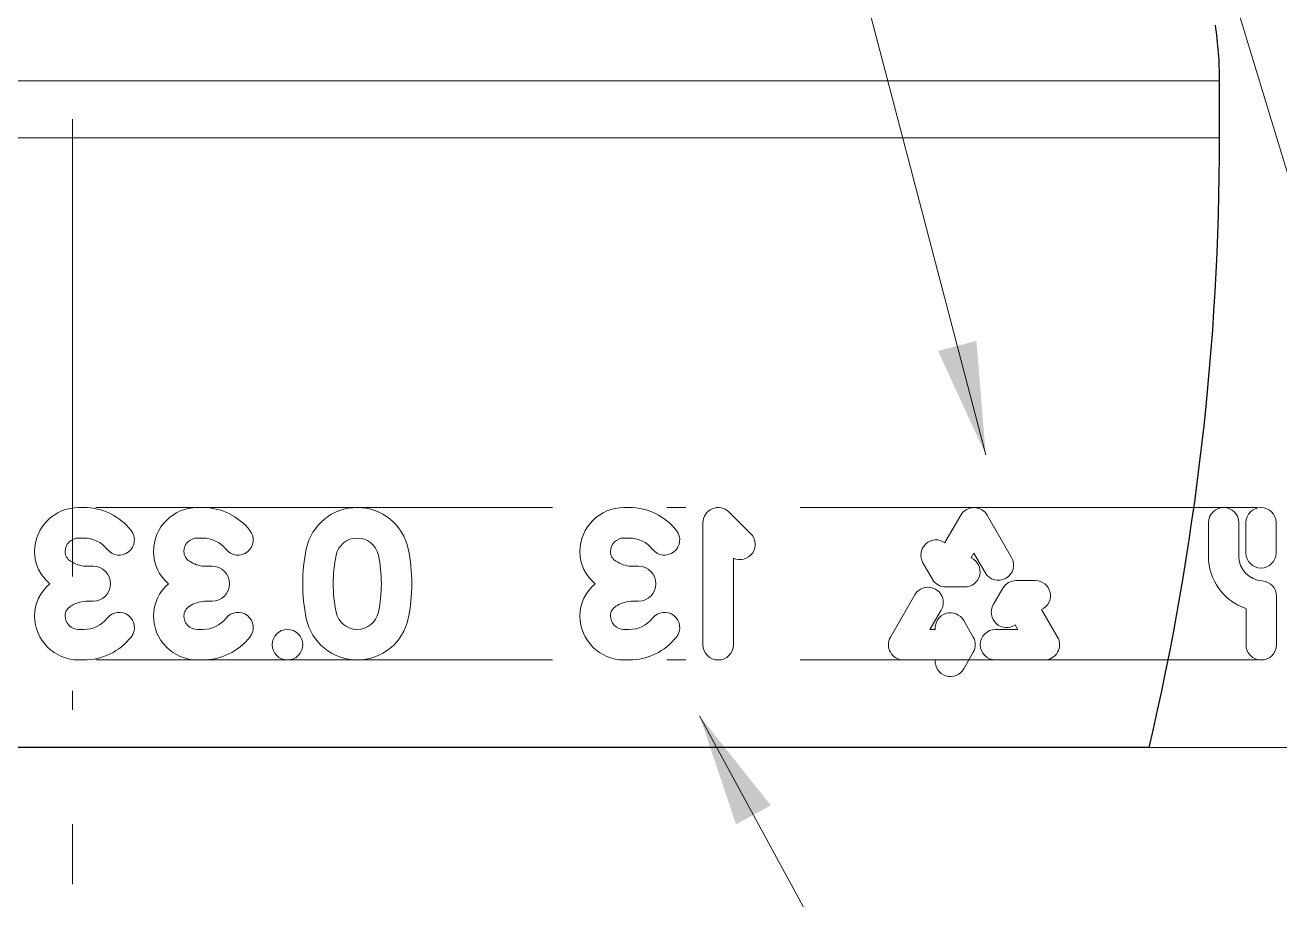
# Model space of a CAD drawing. Extents: x 0 to 297, y 0 to 420.
# Drawn here: x 226.28 to 259.23, y 117.67 to 140.63 of the extents above; entities that cross this region are included whole.
import ezdxf

# ---------------------------------------------------------------- set-up
doc = ezdxf.new("R2010")
doc.units = 0
doc.linetypes.add('DASHDOT', pattern=[18.5, 12, -3, 0.5, -3])

msp = doc.modelspace()

# ---------------------------------------------------------------- linework, layer by layer
at = {"color": 7, "linetype": 'DASHDOT', "lineweight": 13}
for p, q in [((227.526, 193.656), (227.526, 118.083)), ((191.138, 127.965), (267.002, 127.965)), ((191.138, 123.965), (267.002, 123.965))]:
    msp.add_line(p, q, dxfattribs=at)
at = {"color": 7, "lineweight": 13}
for p, q in [((257.651, 139.165), (213.083, 139.165)), ((257.651, 137.665), (213.083, 137.665))]:
    msp.add_line(p, q, dxfattribs=at)
at = {"color": 7, "lineweight": 30, "ltscale": 0.0375}
msp.add_line((257.651, 137.665), (257.651, 139.165), dxfattribs=at)
at = {"color": 7, "lineweight": 13, "ltscale": 0.003409}
for p, q in [((227.827, 127.965), (227.691, 127.965)), ((230.947, 127.965), (230.811, 127.965)), ((242.147, 127.965), (242.011, 127.965)), ((227.827, 127.165), (227.691, 127.165)), ((230.947, 127.165), (230.811, 127.165)), ((242.147, 127.165), (242.011, 127.165)), ((227.827, 124.765), (227.691, 124.765)), ((230.947, 124.765), (230.811, 124.765)), ((242.147, 124.765), (242.011, 124.765)), ((227.827, 123.965), (227.691, 123.965)), ((230.947, 123.965), (230.811, 123.965)), ((242.147, 123.965), (242.011, 123.965))]:
    msp.add_line(p, q, dxfattribs=at)
at = {"color": 7, "lineweight": 13, "ltscale": 0.020099}
msp.add_line((244.765, 127.849), (245.337, 127.284), dxfattribs=at)
at = {"color": 7, "lineweight": 13, "ltscale": 0.08}
msp.add_line((244.084, 124.364), (244.084, 127.564), dxfattribs=at)
at = {"color": 7, "lineweight": 13, "ltscale": 0.020837}
for p, q in [((250.854, 127.765), (250.437, 127.043)), ((253.395, 124.565), (252.978, 125.287)), ((249.353, 123.965), (250.187, 123.965))]:
    msp.add_line(p, q, dxfattribs=at)
at = {"color": 7, "lineweight": 13, "ltscale": 0.032004}
for p, q in [((251.547, 127.765), (252.187, 126.657)), ((249.007, 124.565), (249.647, 125.674)), ((253.048, 123.965), (251.768, 123.965))]:
    msp.add_line(p, q, dxfattribs=at)
at = {"color": 7, "lineweight": 13, "ltscale": 0.021862}
for p, q in [((257.358, 126.69), (257.358, 127.564)), ((258.158, 126.69), (258.158, 127.564))]:
    msp.add_line(p, q, dxfattribs=at)
at = {"color": 7, "lineweight": 13, "ltscale": 0.019932}
for p, q in [((258.343, 126.772), (258.343, 127.569)), ((259.134, 126.772), (259.134, 127.569))]:
    msp.add_line(p, q, dxfattribs=at)
at = {"color": 7, "lineweight": 13, "ltscale": 0.001324}
for p, q in [((227.481, 126.556), (227.527, 126.53)), ((230.601, 126.556), (230.647, 126.53)), ((241.801, 126.556), (241.846, 126.53)), ((227.481, 125.374), (227.527, 125.4)), ((230.601, 125.374), (230.647, 125.4)), ((241.801, 125.374), (241.846, 125.4))]:
    msp.add_line(p, q, dxfattribs=at)
at = {"color": 7, "lineweight": 13, "ltscale": 0.056864}
msp.add_line((244.884, 126.639), (244.884, 124.364), dxfattribs=at)
at = {"color": 7, "lineweight": 13, "ltscale": 0.003517}
for p, q in [((251.201, 126.765), (251.13, 126.643)), ((252.355, 124.765), (252.285, 124.887)), ((250.046, 124.765), (250.187, 124.765))]:
    msp.add_line(p, q, dxfattribs=at)
at = {"color": 7, "lineweight": 13, "ltscale": 0.014683}
for p, q in [((251.201, 126.765), (251.494, 126.257)), ((250.046, 124.765), (250.34, 125.274)), ((252.355, 124.765), (251.768, 124.765))]:
    msp.add_line(p, q, dxfattribs=at)
at = {"color": 7, "lineweight": 13, "ltscale": 0.003671}
for p, q in [((227.926, 126.423), (228.072, 126.423)), ((231.046, 126.423), (231.193, 126.423)), ((242.245, 126.423), (242.392, 126.423)), ((227.926, 125.507), (228.072, 125.507)), ((231.046, 125.507), (231.193, 125.507)), ((242.245, 125.507), (242.392, 125.507))]:
    msp.add_line(p, q, dxfattribs=at)
at = {"color": 7, "lineweight": 13, "ltscale": 0.012577}
for p, q in [((250.113, 126.081), (249.861, 126.516)), ((250.459, 125.881), (250.962, 125.88)), ((252.306, 126.049), (252.809, 126.05)), ((251.961, 125.85), (251.708, 125.415)), ((251.183, 124.565), (250.932, 125.001)), ((251.183, 124.166), (250.932, 123.73))]:
    msp.add_line(p, q, dxfattribs=at)
at = {"color": 7, "lineweight": 13, "ltscale": 0.031869}
msp.add_line((259.145, 125.639), (259.145, 124.364), dxfattribs=at)
at = {"color": 7, "lineweight": 13, "ltscale": 0.023735}
msp.add_line((258.345, 125.314), (258.345, 124.364), dxfattribs=at)
at = {"color": 7, "lineweight": 30}
msp.add_line((255.801, 121.665), (199.251, 121.665), dxfattribs=at)
at = {"color": 5, "lineweight": 13, "ltscale": 0.455824}
msp.add_line((255.801, 121.665), (274.034, 121.665), dxfattribs=at)
at = {"color": 7, "lineweight": 13}
for points in [[(261.726, 129.206), (247.161, 177.061), (213.123, 177.061)], [(251.511, 129.349), (241.751, 166.567), (207.899, 166.567)], [(243.998, 122.495), (256.759, 99.036), (229.532, 99.036)]]:
    msp.add_lwpolyline(points, dxfattribs=at)
msp.add_circle((233.175, 124.365), 0.4, dxfattribs=at)
at = {"color": 7, "lineweight": 30}
for centre, radius, start, end in [((247.651, 139.165), 10, 0, 8.4044), ((187.537, 137.665), 70.114, 346.80893, 359.99999)]:
    msp.add_arc(centre, radius, start, end, dxfattribs=at)
at = {"color": 7, "lineweight": 13}
for centre, radius, start, end in [((227.691, 126.809), 1.156, 90, 180), ((227.827, 126.383), 1.582, 38.2932, 90), ((230.811, 126.809), 1.156, 90, 180), ((230.947, 126.383), 1.582, 38.2932, 90), ((235.007, 126.598), 1.367, 11.7812, 168.2188), ((242.011, 126.809), 1.156, 90, 180), ((242.147, 126.383), 1.582, 38.2932, 90), ((244.484, 127.564), 0.4, 45.3984, 180), ((251.201, 127.565), 0.4, 30, 150), ((257.758, 127.564), 0.4, 0, 180), ((258.739, 127.569), 0.395, 0, 180), ((228.755, 127.116), 0.4, 218.2932, 38.2932), ((231.875, 127.116), 0.4, 218.2932, 38.2932), ((243.075, 127.116), 0.4, 218.2932, 38.2932), ((245.056, 127), 0.4, 244.4641, 45.3984), ((227.691, 126.809), 0.356, 90, 180), ((227.827, 126.383), 0.782, 38.2932, 90), ((230.811, 126.809), 0.356, 90, 180), ((230.947, 126.383), 0.782, 38.2932, 90), ((238.042, 125.965), 4.467, 168.2188, 191.7812), ((235.007, 126.598), 0.567, 11.7812, 168.2188), ((231.973, 125.965), 4.467, 348.2188, 11.7812), ((242.011, 126.809), 0.356, 90, 180), ((242.147, 126.383), 0.782, 38.2932, 90), ((250.207, 126.716), 0.4, 54.8233, 210.0928), ((227.626, 126.809), 1.091, 180, 230.6348), ((227.626, 126.809), 0.291, 180, 240.0869), ((227.926, 127.223), 0.8, 240.0869, 270), ((230.746, 126.809), 1.091, 180, 230.6348), ((230.746, 126.809), 0.291, 180, 240.0869), ((231.046, 127.223), 0.8, 240.0869, 270), ((238.042, 125.965), 3.667, 168.2188, 191.7812), ((231.973, 125.965), 3.667, 348.2188, 11.7812), ((241.946, 126.809), 1.091, 180, 230.6348), ((241.946, 126.809), 0.291, 180, 240.0869), ((242.245, 127.223), 0.8, 240.0869, 270), ((250.962, 126.28), 0.4, 269.9072, 65.1767), ((251.841, 126.457), 0.4, 210, 30), ((258.81, 126.69), 1.453, 180, 251.3009), ((258.81, 126.69), 0.653, 180, 266.4184), ((258.739, 126.772), 0.395, 180, 360), ((228.072, 125.965), 0.458, 270, 90), ((231.193, 125.965), 0.458, 270, 90), ((242.392, 125.965), 0.458, 270, 90), ((227.626, 125.121), 1.091, 129.3653, 180), ((230.746, 125.121), 1.091, 129.3653, 180), ((241.946, 125.121), 1.091, 129.3653, 180), ((249.993, 125.474), 0.4, 330, 150), ((250.459, 126.281), 0.4, 210.0928, 269.9072), ((252.307, 125.649), 0.4, 90.0928, 149.9072), ((252.81, 125.65), 0.4, 294.8233, 90.0928), ((258.745, 125.639), 0.4, 0, 86.4184), ((227.626, 125.121), 0.291, 119.9131, 180), ((227.926, 124.707), 0.8, 90, 119.9131), ((228.755, 124.815), 0.4, 321.7068, 141.7068), ((230.746, 125.121), 0.291, 119.9131, 180), ((231.046, 124.707), 0.8, 90, 119.9131), ((231.875, 124.815), 0.4, 321.7068, 141.7068), ((235.007, 125.332), 0.567, 191.7812, 348.2188), ((241.946, 125.121), 0.291, 119.9131, 180), ((242.245, 124.707), 0.8, 90, 119.9131), ((243.075, 124.815), 0.4, 321.7068, 141.7068), ((252.055, 125.214), 0.4, 149.9072, 305.1767), ((227.691, 125.121), 1.156, 180, 270), ((227.691, 125.121), 0.356, 180, 270), ((227.827, 125.547), 0.782, 270, 321.7068), ((230.811, 125.121), 1.156, 180, 270), ((230.811, 125.121), 0.356, 180, 270), ((230.947, 125.547), 0.782, 270, 321.7068), ((235.007, 125.332), 1.367, 191.7812, 348.2188), ((242.011, 125.121), 1.156, 180, 270), ((242.011, 125.121), 0.356, 180, 270), ((242.147, 125.547), 0.782, 270, 321.7068), ((250.585, 124.801), 0.4, 29.9072, 185.1767), ((227.827, 125.547), 1.582, 270, 321.7068), ((230.947, 125.547), 1.582, 270, 321.7068), ((242.147, 125.547), 1.582, 270, 321.7068), ((249.353, 124.365), 0.4, 150, 270), ((250.836, 124.365), 0.4, 330.0928, 29.9072), ((251.768, 124.365), 0.4, 90, 270), ((253.048, 124.365), 0.4, 270, 30), ((244.484, 124.364), 0.4, 180, 360), ((258.745, 124.364), 0.4, 180, 360), ((250.585, 123.929), 0.4, 174.8233, 330.0928)]:
    msp.add_arc(centre, radius, start, end, dxfattribs=at)
for points in [[(250.258, 132.074), (251.511, 129.349), (251.266, 132.339)], [(245.867, 120.148), (243.998, 122.495), (244.952, 119.65)]]:
    msp.add_solid(points, dxfattribs=at)

doc.saveas('drawing.dxf')
